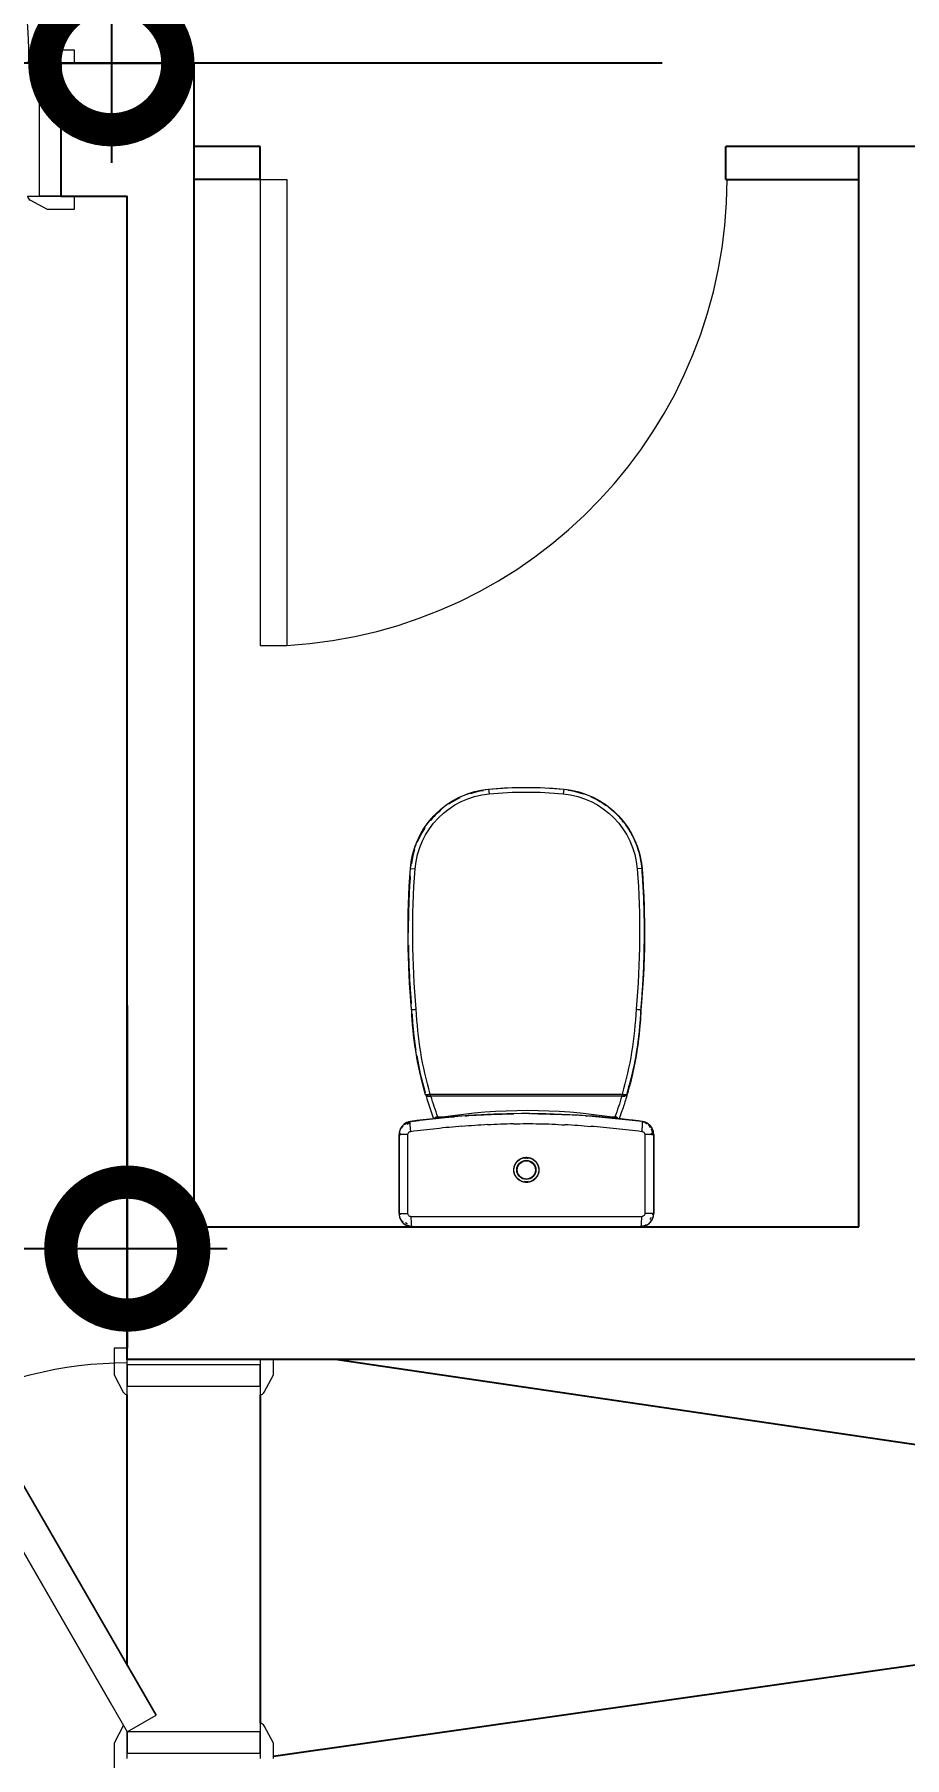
# Model space of a CAD drawing. Header units: metres. Extents: x 15.7 to 112.1, y 4.7 to 71.5.
# Drawn here: x 65.254 to 66.562, y 33.099 to 35.691 of the extents above; entities that cross this region are included whole.
import ezdxf

# ---------------------------------------------------------------- set-up
doc = ezdxf.new("R2010")
doc.units = ezdxf.units.M
doc.layers.get('0').update_dxf_attribs({"color": 3})
doc.layers.add('00', color=252, linetype='Continuous')
for name, color, linetype, lineweight in [('A-DIM', 7, 'Continuous', 5), ('A-DOOR', 5, 'Continuous', 5), ('G-IMPT', 1, 'Continuous', 5)]:
    doc.layers.add(name, color=color, linetype=linetype, lineweight=lineweight)
doc.styles.add('Calibri', font='calibri.ttf', dxfattribs={"height": 0.212639})
doc.dimstyles.new('ECG_Dimn-Detl-100', dxfattribs={"dimscale": 0.3048, "dimtxt": 0.25, "dimasz": 1.312336, "dimexe": 0.492126, "dimexo": 0.0625, "dimgap": 0, "dimtad": 1, "dimdec": 0, "dimlfac": 1000, "dimzin": 0, "dimdsep": 46, "dimtxsty": 'Calibri', "dimblk1": 'DOTSMALL', "dimblk2": 'DOTSMALL', "dimsah": 1, "dimcen": 0.09, "dimdle": 0.492126, "dimazin": 0, "dimtfac": 1, "dimtdec": 4, "dimtix": 1, "dimtmove": 0, "dimatfit": 3, "dimfxl": 0.492126, "dimfxlon": 1, "dimtvp": 1, "dimtolj": 1, "dimtzin": 0, "dimarcsym": 2})

# ---------------------------------------------------------------- blocks, each defined once
blk = doc.blocks.new('ECG_Door_Single Leave-Cabient - 600x2100 _GCR_  mm-3097162-GROUND FLOOR PLAN')
at = {"layer": 'A-DOOR'}
for p, q in [((0.225, 0.38), (-0.26, 0.1)), ((-0.22, 0.1231), (0.225, 0.38)), ((0.25, 0.3367), (0.225, 0.38)), ((0.225, 0.38), (0.25, 0.3367)), ((-0.235, 0.0567), (0.25, 0.3367)), ((0.25, 0.3367), (-0.235, 0.0567)), ((-0.277, 0.12), (-0.317, 0.12)), ((-0.317, 0.12), (-0.317, 0.1)), ((-0.251, 0.106), (-0.277, 0.12)), ((0.277, 0.12), (0.251, 0.106)), ((0.317, 0.12), (0.277, 0.12)), ((0.317, 0.1), (0.317, 0.12)), ((-0.855, 0.0567), (-0.88, 0.1)), ((-0.3, 0.1), (-0.26, 0.1)), ((-0.26, 0.1), (-0.292, 0.1)), ((-0.292, 0.1), (-0.292, -0.1)), ((-0.26, 0.1), (-0.235, 0.0567)), ((-0.26, -0.1), (-0.26, 0.1)), ((0.247, 0.1), (0.3, 0.1)), ((0.26, 0.1), (0.26, -0.1)), ((0.292, 0.1), (0.26, 0.1)), ((0.292, -0.1), (0.292, 0.1)), ((-0.247, -0.1), (-0.3, -0.1)), ((-0.292, -0.1), (-0.26, -0.1)), ((0.3, -0.1), (0.247, -0.1)), ((0.26, -0.1), (0.292, -0.1)), ((-0.3, -0.12), (-0.277, -0.12)), ((-0.277, -0.12), (-0.251, -0.106)), ((0.251, -0.106), (0.277, -0.12)), ((0.277, -0.12), (0.3, -0.12))]:
    blk.add_line(p, q, dxfattribs=at)
for centre, radius, start, end in [((-0.3, 0.1), 0.595, 360, 28.0737), ((0.255, 0.099), 0.00806, 119.7449, 172.875), ((-0.255, -0.099), 0.00806, 299.7449, 352.875), ((0.255, -0.099), 0.00806, 187.125, 240.2551)]:
    blk.add_arc(centre, radius, start, end, dxfattribs=at)
blk = doc.blocks.new('ECG_ Door-Single Leaf-Gnrc - 1000x2200 mm-2105028-GROUND FLOOR PLAN')
at = {"layer": 'A-DOOR'}
for p, q in [((-0.52, 0.12), (-0.48, 0.12)), ((-0.52, 0.1), (-0.52, 0.12)), ((-0.48, 0.12), (-0.454, 0.106)), ((0.454, 0.106), (0.48, 0.12)), ((0.48, 0.12), (0.52, 0.12)), ((0.52, 0.12), (0.52, 0.1)), ((-0.45, 0.1), (-0.5, 0.1)), ((-0.5, 0.1), (-0.468, 0.1)), ((-0.468, 0.1), (-0.468, -0.1)), ((0.5, 0.1), (0.45, 0.1)), ((0.468, 0.1), (0.5, 0.1)), ((0.468, -0.1), (0.468, 0.1)), ((-0.52, -0.12), (-0.52, -0.1)), ((-0.5, -0.1), (-0.45, -0.1)), ((-0.468, -0.1), (-0.5, -0.1)), ((0.408, -0.1), (0.448, -0.1)), ((0.408, -1), (0.408, -0.1)), ((0.408, -0.1), (0.408, -1)), ((0.448, -0.1), (0.408, -0.1)), ((0.448, -0.1), (0.448, -1)), ((0.448, -1), (0.448, -0.1)), ((0.45, -0.1), (0.5, -0.1)), ((0.5, -0.1), (0.468, -0.1)), ((0.52, -0.1), (0.52, -0.12)), ((-0.48, -0.12), (-0.52, -0.12)), ((-0.454, -0.106), (-0.48, -0.12)), ((0.48, -0.12), (0.454, -0.106)), ((0.52, -0.12), (0.48, -0.12)), ((0.448, -1), (0.408, -1)), ((0.408, -1), (0.448, -1))]:
    blk.add_line(p, q, dxfattribs=at)
for centre, radius, start, end in [((-0.458, 0.099), 0.00806, 7.125, 60.2551), ((0.458, 0.099), 0.00806, 119.7449, 172.875), ((-0.458, -0.099), 0.00806, 299.7449, 352.875), ((0.448, -0.1), 0.9, 180, 270), ((0.458, -0.099), 0.00806, 187.125, 240.2551)]:
    blk.add_arc(centre, radius, start, end, dxfattribs=at)
blk = doc.blocks.new('Single-Flush-Partition - 700 _ 2200-2763525-GROUND FLOOR PLAN')
at = {"layer": 'A-DOOR'}
for p, q in [((0.31, 0.025), (0.31, 0.7256)), ((0.35, 0.7256), (0.31, 0.7256)), ((0.35, 0.025), (0.35, 0.7256)), ((0.35, 0.025), (0.31, 0.025))]:
    blk.add_line(p, q, dxfattribs=at)
blk.add_arc((0.35, 0.025), 0.7017, 93.2679, 180, dxfattribs=at)
blk = doc.blocks.new('ECG_Commercial_Toilet_Maid_driver-P Trap_01 - 211109_092700_dwg_dwg_211109-V30-GROUND FLOOR PLAN')
at = {"layer": 'G-IMPT'}
for p, q in [((-0.4183, 0.1761), (-0.44, 0.1748)), ((-0.3575, 0.1776), (-0.3669, 0.1775)), ((-0.3006, 0.1763), (-0.3323, 0.1771)), ((-0.0804, 0.1337), (-0.0784, 0.133)), ((-0.0786, 0.1331), (-0.0803, 0.1331)), ((-0.0853, -0.0043), (-0.0853, -0.0059)), ((-0.0784, -0.133), (-0.0804, -0.1337)), ((-0.0786, -0.1331), (-0.0803, -0.1331)), ((-0.4226, -0.1759), (-0.3977, -0.1769)), ((-0.3514, -0.1776), (-0.3203, -0.177)), ((-0.2674, -0.1743), (-0.2411, -0.1722))]:
    blk.add_line(p, q, dxfattribs=at)
at = {"layer": 'G-IMPT', "flags": 128}
for points in [[(-0.4998, 0.1614), (-0.5044, 0.159), (-0.5089, 0.1565), (-0.5134, 0.1538), (-0.5154, 0.1524)], [(-0.2349, 0.1719), (-0.2217, 0.171), (-0.2025, 0.1692), (-0.1833, 0.1666), (-0.1816, 0.1664)], [(-0.1723, 0.1649), (-0.1642, 0.1634), (-0.1453, 0.1595), (-0.1265, 0.1549), (-0.1172, 0.1524)], [(-0.5263, 0.1443), (-0.5299, 0.1412), (-0.5337, 0.1376), (-0.5374, 0.1339), (-0.5409, 0.1301)], [(-0.1138, 0.1514), (-0.1078, 0.1497), (-0.0894, 0.1437), (-0.0776, 0.1396)], [(-0.0803, 0.1331), (-0.0803, 0.1297), (-0.0803, 0.1263)], [(-0.5719, -0.0627), (-0.5713, -0.0668), (-0.5703, -0.0719), (-0.5691, -0.077), (-0.5676, -0.082), (-0.5664, -0.0859)], [(-0.5622, -0.0966), (-0.5601, -0.1013), (-0.5577, -0.1059), (-0.5551, -0.1105), (-0.5524, -0.1149), (-0.5495, -0.1192), (-0.5493, -0.1195)], [(-0.0803, -0.1294), (-0.0803, -0.1312), (-0.0803, -0.1331)]]:
    blk.add_lwpolyline(points, dxfattribs=at)
at = {"layer": 'G-IMPT'}
for centre, radius, start, end in [((-0.263, -0.3639), 0.5295, 69.8168, 73.379), ((0.7318, -0.0015), 0.8221, 171.054, 188.946), ((-0.263, 0.3639), 0.5295, 286.6212, 290.1832)]:
    blk.add_arc(centre, radius, start, end, dxfattribs=at)
for points, knots in [([(-0.5134, 0.1537), (-0.5124, 0.1544), (-0.5064, 0.1581), (-0.5, 0.1613), (-0.4946, 0.1637)], [-0.3528816, -0.3528816, -0.3528816, -0.3528816, -0.3333333, -0.2354946, -0.2354946, -0.2354946, -0.2354946]), ([(-0.4808, 0.1688), (-0.4783, 0.1695), (-0.4718, 0.1713), (-0.4653, 0.1723), (-0.4613, 0.1728)], [-0.1550415, -0.1550415, -0.1550415, -0.1550415, -0.1111111, -0.0452824, -0.0452824, -0.0452824, -0.0452824]), ([(-0.4418, 0.1747), (-0.4378, 0.175), (-0.4259, 0.1758), (-0.406, 0.1767), (-0.3825, 0.1774), (-0.3662, 0.1776), (-0.3578, 0.1776), (-0.3572, 0.1776)], [-0.9464093, -0.9464093, -0.9464093, -0.9464093, -0.8888889, -0.7777778, -0.6666667, -0.5555556, -0.5477804, -0.5477804, -0.5477804, -0.5477804]), ([(-0.3385, 0.1774), (-0.3374, 0.1774), (-0.3285, 0.1773), (-0.3117, 0.1768), (-0.2881, 0.1757), (-0.2676, 0.1744), (-0.2551, 0.1734), (-0.2503, 0.173)], [-0.4598098, -0.4598098, -0.4598098, -0.4598098, -0.4444444, -0.3333333, -0.2222222, -0.1111111, -0.0437293, -0.0437293, -0.0437293, -0.0437293]), ([(-0.0798, 0.1365), (-0.0801, 0.1362), (-0.0804, 0.1356), (-0.0806, 0.1347), (-0.0805, 0.1341), (-0.0805, 0.1339)], [0.75, 0.75, 0.75, 0.75, 0.875, 0.9375, 1, 1, 1, 1]), ([(-0.078, 0.1376), (-0.0782, 0.1375), (-0.0789, 0.1373), (-0.0795, 0.1369), (-0.0798, 0.1365)], [0.5644299, 0.5644299, 0.5644299, 0.5644299, 0.625, 0.75, 0.75, 0.75, 0.75]), ([(-0.5575, 0.1063), (-0.5562, 0.1087), (-0.5543, 0.1119), (-0.5523, 0.1151), (-0.5517, 0.1159)], [-0.71214902, -0.71214902, -0.71214902, -0.71214902, -0.66666667, -0.65063088, -0.65063088, -0.65063088, -0.65063088]), ([(-0.5706, 0.0702), (-0.5702, 0.0723), (-0.5694, 0.0757), (-0.5685, 0.0791), (-0.5681, 0.0804)], [-0.92350914, -0.92350914, -0.92350914, -0.92350914, -0.88888889, -0.86576975, -0.86576975, -0.86576975, -0.86576975]), ([(-0.5676, -0.0821), (-0.5682, -0.0802), (-0.5696, -0.0755), (-0.5704, -0.0706), (-0.5709, -0.0677)], [-0.14372398, -0.14372398, -0.14372398, -0.14372398, -0.11111111, -0.06227402, -0.06227402, -0.06227402, -0.06227402]), ([(-0.5493, -0.1195), (-0.5507, -0.1175), (-0.5556, -0.1102), (-0.5596, -0.1023), (-0.5623, -0.0964)], [-0.373281, -0.373281, -0.373281, -0.373281, -0.3333333, -0.227652, -0.227652, -0.227652, -0.227652]), ([(-0.524, -0.1461), (-0.525, -0.1454), (-0.5312, -0.1403), (-0.5379, -0.1337), (-0.5432, -0.1274), (-0.5441, -0.1263)], [-0.5754732, -0.5754732, -0.5754732, -0.5754732, -0.5555556, -0.4444444, -0.4201761, -0.4201761, -0.4201761, -0.4201761]), ([(-0.4902, -0.1655), (-0.4909, -0.1652), (-0.4979, -0.1625), (-0.5072, -0.1578), (-0.5152, -0.1526), (-0.5175, -0.151)], [-0.7902983, -0.7902983, -0.7902983, -0.7902983, -0.7777778, -0.6666667, -0.6200914, -0.6200914, -0.6200914, -0.6200914]), ([(-0.2411, -0.1722), (-0.2346, -0.1719), (-0.2217, -0.1711), (-0.2025, -0.1693), (-0.1833, -0.1668), (-0.1642, -0.1635), (-0.1452, -0.1596), (-0.1264, -0.155), (-0.1078, -0.1498), (-0.0916, -0.1446), (-0.0816, -0.141), (-0.0776, -0.1396)], [0, 0, 0, 0, 0.1111111, 0.2222222, 0.3333333, 0.4444444, 0.5555556, 0.6666667, 0.7777778, 0.8888889, 0.9605895, 0.9605895, 0.9605895, 0.9605895]), ([(-0.0805, -0.1339), (-0.0805, -0.1341), (-0.0806, -0.1347), (-0.0804, -0.1356), (-0.0801, -0.1362), (-0.0798, -0.1365)], [0, 0, 0, 0, 0.0625, 0.125, 0.25, 0.25, 0.25, 0.25]), ([(-0.0798, -0.1365), (-0.0794, -0.1369), (-0.0789, -0.1373), (-0.0782, -0.1375), (-0.078, -0.1376)], [0.25, 0.25, 0.25, 0.25, 0.375, 0.4356025, 0.4356025, 0.4356025, 0.4356025])]:
    blk.add_open_spline(points, degree=3, knots=knots, dxfattribs=at)
for points in [[(-0.5413, 0.1297), (-0.5368, 0.1348), (-0.532, 0.1395), (-0.5269, 0.1438)], [(-0.0787, 0.1339), (-0.079, 0.1339), (-0.0796, 0.1339), (-0.0802, 0.1339), (-0.0805, 0.1339)], [(-0.0805, 0.1339), (-0.0804, 0.1338), (-0.0804, 0.1335), (-0.0803, 0.1332), (-0.0803, 0.1331)], [(-0.0789, 0.128), (-0.0794, 0.1282), (-0.0798, 0.1284), (-0.0803, 0.1286)], [(-0.0803, 0.1263), (-0.0799, 0.1263), (-0.0795, 0.1263), (-0.0792, 0.1262)], [(-0.0803, -0.1294), (-0.08, -0.1294), (-0.0793, -0.1293), (-0.0787, -0.1293), (-0.0784, -0.1292)], [(-0.0803, -0.1331), (-0.0803, -0.1332), (-0.0804, -0.1335), (-0.0804, -0.1338), (-0.0805, -0.1339)], [(-0.0805, -0.1339), (-0.0802, -0.1339), (-0.0796, -0.1339), (-0.079, -0.1339), (-0.0787, -0.1339)], [(-0.4531, -0.1739), (-0.4643, -0.1731), (-0.4754, -0.1707), (-0.4861, -0.167)], [(-0.2411, -0.1722), (-0.2489, -0.1729), (-0.2646, -0.1742), (-0.2881, -0.1757), (-0.3117, -0.1768), (-0.3353, -0.1775), (-0.3589, -0.1777), (-0.3825, -0.1774), (-0.406, -0.1767), (-0.4297, -0.1756), (-0.4453, -0.1745), (-0.4531, -0.1739)]]:
    blk.add_open_spline(points, degree=3, dxfattribs=at)
blk = doc.blocks.new('ECG_Commercial_Toilet_Maid_driver-P Trap_01 - 211109_092700_dwg_dwg_Deckel_unten_211101-2077760-GROUND FLOOR PLAN')
at = {"layer": 'G-IMPT'}
for p, q in [((-0.127, 0.1545), (-0.1269, 0.155)), ((-0.1249, 0.1542), (-0.1269, 0.155)), ((-0.1269, -0.155), (-0.127, -0.1545)), ((-0.1269, -0.155), (-0.125, -0.1533))]:
    blk.add_line(p, q, dxfattribs=at)
at = {"layer": 'G-IMPT', "flags": 128}
for points in [[(-0.4942, 0.1639), (-0.4982, 0.1621), (-0.5028, 0.1598), (-0.5074, 0.1574), (-0.5119, 0.1547), (-0.5156, 0.1523)], [(-0.4583, 0.1734), (-0.4635, 0.1727), (-0.4686, 0.1718), (-0.4737, 0.1707), (-0.4787, 0.1694), (-0.4837, 0.1679)], [(-0.3647, 0.1773), (-0.3912, 0.1771), (-0.4413, 0.1748), (-0.4432, 0.1746)], [(-0.2547, 0.1731), (-0.291, 0.1758), (-0.3373, 0.1773)], [(-0.1829, 0.1665), (-0.19, 0.1676), (-0.2113, 0.1701), (-0.2327, 0.1717), (-0.2361, 0.1719)], [(-0.1269, 0.155), (-0.1477, 0.1601), (-0.1688, 0.1643), (-0.1727, 0.1649)], [(-0.5264, 0.1441), (-0.5286, 0.1424), (-0.5324, 0.1389), (-0.5361, 0.1352), (-0.5397, 0.1314), (-0.5416, 0.1293)], [(-0.5512, 0.1166), (-0.5523, 0.1149), (-0.5551, 0.1105), (-0.5576, 0.106), (-0.56, 0.1014), (-0.5609, 0.0994)], [(-0.567, 0.084), (-0.5676, 0.082), (-0.569, 0.077), (-0.5702, 0.072), (-0.5712, 0.0669), (-0.5716, 0.0647)], [(-0.5719, -0.0627), (-0.5713, -0.0668), (-0.5703, -0.0719), (-0.5691, -0.077), (-0.5676, -0.082), (-0.5664, -0.0859)], [(-0.5622, -0.0966), (-0.5601, -0.1013), (-0.5577, -0.1059), (-0.5551, -0.1105), (-0.5524, -0.1149), (-0.5495, -0.1192)], [(-0.5447, -0.1255), (-0.5432, -0.1274), (-0.5398, -0.1314), (-0.5362, -0.1352), (-0.5325, -0.1388), (-0.5286, -0.1423), (-0.5247, -0.1456), (-0.5226, -0.1472)], [(-0.52, -0.1492), (-0.5163, -0.1518), (-0.5119, -0.1547), (-0.5075, -0.1573), (-0.5029, -0.1598), (-0.4982, -0.1621), (-0.4935, -0.1642), (-0.4886, -0.1661), (-0.4837, -0.1678), (-0.4788, -0.1694), (-0.4737, -0.1707), (-0.4687, -0.1718), (-0.4635, -0.1727), (-0.4584, -0.1734), (-0.4532, -0.1739), (-0.4531, -0.1739)], [(-0.2411, -0.1722), (-0.2196, -0.1708), (-0.1983, -0.1687), (-0.177, -0.1657), (-0.1559, -0.1618), (-0.135, -0.1571), (-0.1269, -0.155)], [(-0.4531, -0.1739), (-0.4031, -0.1768), (-0.353, -0.1776), (-0.3029, -0.1764), (-0.2529, -0.1732), (-0.2411, -0.1722)]]:
    blk.add_lwpolyline(points, dxfattribs=at)
at = {"layer": 'G-IMPT'}
for centre, radius, start, end in [((-0.263, -0.3639), 0.5365, 81.3483, 83.4677), ((-0.263, -0.3639), 0.5365, 75.3041, 78.0597), ((-0.1287, 0.1483), 0.007, 60.9879, 75.3041), ((-0.1287, 0.1483), 0.007, 60.9879, 75.3041), ((-0.263, 0.3639), 0.5365, 272.3428, 284.6959), ((-0.1287, -0.1483), 0.007, 284.6959, 315.0019), ((-0.1287, -0.1483), 0.007, 284.6959, 315.0019), ((-0.4432, -0.0443), 0.13, 249.5754, 265.6258), ((-0.3576, 1.0752), 1.2528, 265.6258, 275.3365)]:
    blk.add_arc(centre, radius, start, end, dxfattribs=at)
blk = doc.blocks.new('ECG_Commercial_Toilet_Maid_driver-P Trap_01 - 211109_092700_dwg_dwg_Deckel_oben_211101-2077761-GROUND FLOOR PLAN')
at = {"layer": 'G-IMPT'}
for p, q in [((-0.4531, 0.1739), (-0.4526, 0.167)), ((-0.1262, 0.1549), (-0.1264, 0.1542)), ((-0.1163, 0.1519), (-0.1162, 0.1521)), ((-0.1138, 0.1442), (-0.1108, 0.1442)), ((-0.1138, 0.1442), (-0.1138, -0.1442)), ((-0.1108, 0.1483), (-0.1127, 0.1483)), ((-0.1108, 0.1483), (-0.1108, 0.1442)), ((-0.1108, -0.1442), (-0.1108, 0.1442)), ((-0.1108, -0.1442), (-0.1108, 0.1442)), ((-0.5726, 0.0565), (-0.5657, 0.0558)), ((-0.5726, -0.0565), (-0.5657, -0.0558)), ((-0.1264, -0.1542), (-0.1262, -0.1549)), ((-0.1162, -0.1521), (-0.1163, -0.1519)), ((-0.1138, -0.1442), (-0.1108, -0.1442)), ((-0.1127, -0.1483), (-0.1108, -0.1483)), ((-0.1108, -0.1442), (-0.1108, -0.1483)), ((-0.4531, -0.1739), (-0.4526, -0.167))]:
    blk.add_line(p, q, dxfattribs=at)
at = {"layer": 'G-IMPT', "flags": 128}
for points in [[(-0.4531, 0.1739), (-0.4583, 0.1734), (-0.4635, 0.1727), (-0.4686, 0.1718), (-0.4737, 0.1707), (-0.4787, 0.1694), (-0.4837, 0.1679), (-0.4886, 0.1661), (-0.4934, 0.1642), (-0.4982, 0.1621), (-0.5028, 0.1598), (-0.5074, 0.1574), (-0.5119, 0.1547), (-0.5162, 0.1519), (-0.5205, 0.1489), (-0.5246, 0.1457), (-0.5286, 0.1424), (-0.5324, 0.1389), (-0.5361, 0.1352), (-0.5397, 0.1314), (-0.5431, 0.1275), (-0.5464, 0.1234), (-0.5494, 0.1193), (-0.5523, 0.1149), (-0.5551, 0.1105), (-0.5576, 0.106), (-0.56, 0.1014), (-0.5622, 0.0967), (-0.5642, 0.0919), (-0.566, 0.087), (-0.5676, 0.082), (-0.569, 0.077), (-0.5702, 0.072), (-0.5712, 0.0669), (-0.572, 0.0617), (-0.5726, 0.0566), (-0.5726, 0.0565)], [(-0.2411, 0.1722), (-0.291, 0.1758), (-0.3411, 0.1775), (-0.3912, 0.1771), (-0.4413, 0.1748), (-0.4531, 0.1739)], [(-0.113, 0.1512), (-0.1337, 0.1568), (-0.1546, 0.1615), (-0.1757, 0.1655), (-0.197, 0.1685), (-0.2183, 0.1707), (-0.2397, 0.1721), (-0.2411, 0.1722)], [(-0.5726, 0.0565), (-0.5744, 0.0324), (-0.5752, 0.0083), (-0.5751, -0.0158), (-0.574, -0.0399), (-0.5726, -0.0565)], [(-0.5726, -0.0565), (-0.5721, -0.0617), (-0.5713, -0.0668), (-0.5703, -0.0719), (-0.5691, -0.077), (-0.5676, -0.082), (-0.566, -0.0869), (-0.5642, -0.0918), (-0.5622, -0.0966), (-0.5601, -0.1013), (-0.5577, -0.1059), (-0.5551, -0.1105), (-0.5524, -0.1149), (-0.5495, -0.1192), (-0.5464, -0.1234), (-0.5432, -0.1274), (-0.5398, -0.1314), (-0.5362, -0.1352), (-0.5325, -0.1388), (-0.5286, -0.1423), (-0.5247, -0.1456), (-0.5205, -0.1488), (-0.5163, -0.1518), (-0.5119, -0.1547), (-0.5075, -0.1573), (-0.5029, -0.1598), (-0.4982, -0.1621), (-0.4935, -0.1642), (-0.4886, -0.1661), (-0.4837, -0.1678), (-0.4788, -0.1694), (-0.4737, -0.1707), (-0.4687, -0.1718), (-0.4635, -0.1727), (-0.4584, -0.1734), (-0.4532, -0.1739), (-0.4531, -0.1739)], [(-0.2411, -0.1722), (-0.2196, -0.1708), (-0.1983, -0.1687), (-0.177, -0.1657), (-0.1559, -0.1618), (-0.135, -0.1571), (-0.1143, -0.1516), (-0.113, -0.1512)], [(-0.4531, -0.1739), (-0.4031, -0.1768), (-0.353, -0.1776), (-0.3029, -0.1764), (-0.2529, -0.1732), (-0.2411, -0.1722)]]:
    blk.add_lwpolyline(points, dxfattribs=at)
at = {"layer": 'G-IMPT'}
for centre, radius, start, end in [((-0.4432, 0.0443), 0.13, 94.3742, 174.6261), ((-0.4432, 0.0443), 0.123, 94.3742, 174.6261), ((-0.3576, -1.0752), 1.2528, 84.6635, 94.3742), ((-0.3576, -1.0752), 1.2458, 84.6551, 94.3742), ((-0.263, -0.3639), 0.5295, 73.6374, 87.677), ((-0.263, -0.3639), 0.5365, 73.7635, 87.6572), ((-0.263, -0.3639), 0.5365, 81.0541, 87.6572), ((-0.263, -0.3639), 0.5365, 75.2338, 78.8854), ((-0.117, 0.1492), 0.003, 74.1204, 97.6492), ((-0.263, -0.3639), 0.5365, 73.7635, 74.1204), ((-0.1138, 0.1483), 0.003, 0, 73.7635), ((-0.1138, 0.1483), 0.003, 0, 73.7635), ((0.0278, 0), 0.6031, 174.6261, 185.3739), ((0.0278, 0), 0.5961, 174.6261, 185.3739), ((-0.4432, -0.0443), 0.13, 185.3739, 265.6258), ((-0.4432, -0.0443), 0.123, 185.3739, 265.6258), ((-0.263, 0.3639), 0.5295, 272.323, 286.3626), ((-0.263, 0.3639), 0.5365, 272.3428, 286.2365), ((-0.263, 0.3639), 0.5365, 281.1146, 284.7662), ((-0.117, -0.1492), 0.003, 262.3508, 285.8796), ((-0.263, 0.3639), 0.5365, 285.8796, 286.2365), ((-0.1138, -0.1483), 0.003, 286.2365, 0), ((-0.1138, -0.1483), 0.003, 286.2365, 0), ((-0.3576, 1.0752), 1.2528, 265.6258, 275.3365), ((-0.3576, 1.0752), 1.2458, 265.6258, 275.3449), ((-0.263, 0.3639), 0.5365, 272.3428, 278.9459)]:
    blk.add_arc(centre, radius, start, end, dxfattribs=at)
for points in [[(-0.2411, 0.1722), (-0.2411, 0.1721), (-0.2411, 0.1718), (-0.2412, 0.1702), (-0.2413, 0.1679), (-0.2415, 0.1661), (-0.2415, 0.1652)], [(-0.1137, 0.1454), (-0.1137, 0.145), (-0.1138, 0.1446), (-0.1138, 0.1442)], [(-0.1138, -0.1442), (-0.1138, -0.1446), (-0.1137, -0.145), (-0.1137, -0.1454)], [(-0.1137, -0.1454), (-0.1136, -0.1458), (-0.1136, -0.1462), (-0.1135, -0.1465)], [(-0.2415, -0.1652), (-0.2415, -0.1661), (-0.2413, -0.1679), (-0.2412, -0.1702), (-0.2411, -0.1718), (-0.2411, -0.1721), (-0.2411, -0.1722)]]:
    blk.add_open_spline(points, degree=3, dxfattribs=at)
for points, knots in [([(-0.1162, 0.1521), (-0.1162, 0.1521), (-0.1169, 0.1523), (-0.1202, 0.1533), (-0.1239, 0.1543), (-0.1262, 0.1549)], [-1, -1, -1, -1, -0.722222, -0.444444, 0, 0, 0, 0]), ([(-0.113, 0.1512), (-0.113, 0.1512), (-0.113, 0.1509), (-0.1132, 0.1495), (-0.1134, 0.1475), (-0.1136, 0.146), (-0.1137, 0.1454)], [0, 0, 0, 0, 0.2222222, 0.4444444, 0.7222222, 0.8888885, 0.8888885, 0.8888885, 0.8888885]), ([(-0.1108, 0.1442), (-0.1108, 0.1446), (-0.1108, 0.1456), (-0.1108, 0.147), (-0.1108, 0.148), (-0.1108, 0.1483), (-0.1108, 0.1483)], [0, 0, 0, 0, 0.222222, 0.444444, 0.722222, 1, 1, 1, 1]), ([(-0.1162, -0.1521), (-0.1162, -0.1521), (-0.1166, -0.1522), (-0.1186, -0.1528), (-0.1219, -0.1537), (-0.1248, -0.1545), (-0.1262, -0.1549)], [0, 0, 0, 0, 0.222222, 0.444444, 0.722222, 1, 1, 1, 1]), ([(-0.1135, -0.1465), (-0.1134, -0.1473), (-0.1133, -0.1488), (-0.1131, -0.1502), (-0.113, -0.151), (-0.113, -0.1512), (-0.113, -0.1512)], [0.2222222, 0.2222222, 0.2222222, 0.2222222, 0.4444444, 0.6666667, 0.8333333, 1, 1, 1, 1]), ([(-0.1108, -0.1483), (-0.1108, -0.1483), (-0.1108, -0.1481), (-0.1108, -0.1473), (-0.1108, -0.1459), (-0.1108, -0.1447), (-0.1108, -0.1442)], [0, 0, 0, 0, 0.222222, 0.444444, 0.722222, 1, 1, 1, 1])]:
    blk.add_open_spline(points, degree=3, knots=knots, dxfattribs=at)
blk = doc.blocks.new('ECG_Commercial_Toilet_Maid_driver-P Trap_01 - 211109_092700_dwg_dwg_Spühlkasten_211101-V31-GROUND FLOOR PLAN')
at = {"layer": 'G-IMPT'}
for p, q in [((-0.0606, 0.1853), (-0.059, 0.1866)), ((-0.0479, 0.1896), (-0.0479, 0.1886)), ((-0.0478, 0.1894), (-0.0478, 0.1888)), ((0.0707, 0.1915), (-0.0477, 0.1915)), ((-0.0477, 0.1915), (0.0707, 0.1915)), ((-0.0477, 0.187), (-0.0477, 0.1915)), ((-0.0477, 0.1915), (-0.0477, 0.1915)), ((-0.0477, 0.1851), (-0.0477, 0.187)), ((-0.0477, 0.1829), (-0.0477, 0.1851)), ((-0.0477, 0.1806), (-0.0477, 0.1829)), ((0.0707, 0.1915), (0.0707, 0.1915)), ((0.0707, 0.1915), (0.0707, 0.187)), ((0.0707, 0.187), (0.0707, 0.1851)), ((0.0707, 0.1851), (0.0707, 0.1829)), ((0.0707, 0.1829), (0.0707, 0.1806)), ((0.0824, 0.1862), (0.0836, 0.1852)), ((-0.0693, 0.1602), (-0.071, 0.1463)), ((-0.0701, 0.1525), (-0.0693, 0.1602)), ((-0.0693, 0.1603), (-0.0684, 0.1673)), ((-0.0477, 0.1781), (-0.0477, 0.1806)), ((0.0707, 0.1781), (-0.0477, 0.1781)), ((0.0707, 0.1806), (0.0707, 0.1781)), ((0.0757, -0.1731), (0.0757, 0.1731)), ((0.0888, 0.1785), (0.0898, 0.1755)), ((0.0902, 0.1742), (0.0905, 0.1718)), ((-0.076, 0.0922), (-0.0762, 0.0891)), ((-0.0755, 0.0994), (-0.0753, 0.1013)), ((-0.0782, 0.0535), (-0.0792, 0.0188)), ((-0.0791, 0.0212), (-0.0791, 0.0224)), ((-0.0792, -0.0178), (-0.0782, -0.0535)), ((-0.0762, -0.0891), (-0.076, -0.0923)), ((-0.071, -0.1463), (-0.0693, -0.1602)), ((-0.0693, -0.1602), (-0.0695, -0.158)), ((-0.0684, -0.1671), (-0.0686, -0.1657)), ((-0.0684, -0.1673), (-0.0684, -0.1671)), ((-0.0666, -0.1769), (-0.0673, -0.1744)), ((-0.0646, -0.1809), (-0.066, -0.1781)), ((-0.0477, -0.1781), (0.0707, -0.1781)), ((-0.0477, -0.1805), (-0.0477, -0.1781)), ((-0.0477, -0.1829), (-0.0477, -0.1805)), ((0.0707, -0.1886), (0.0707, -0.1781)), ((-0.0479, -0.19), (-0.0479, -0.188)), ((-0.0478, -0.1882), (-0.0478, -0.1902)), ((-0.0477, -0.1851), (-0.0477, -0.1829)), ((-0.0477, -0.187), (-0.0477, -0.1851)), ((-0.0477, -0.1915), (-0.0477, -0.187)), ((-0.0477, -0.1915), (0.0707, -0.1915)), ((0.0707, -0.1915), (-0.0477, -0.1915)), ((-0.0477, -0.1915), (-0.0477, -0.1915)), ((0.0707, -0.1915), (0.0707, -0.1886)), ((0.0707, -0.1915), (0.0707, -0.1915))]:
    blk.add_line(p, q, dxfattribs=at)
at = {"layer": 'G-IMPT', "flags": 128}
for points in [[(-0.0675, 0.1742), (-0.0669, 0.177), (-0.066, 0.1796), (-0.0646, 0.1821), (-0.063, 0.1844), (-0.061, 0.1864), (-0.0587, 0.1882), (-0.0563, 0.1896), (-0.0519, 0.191), (-0.0477, 0.1915)], [(-0.0671, 0.1754), (-0.0662, 0.1781), (-0.0648, 0.1806), (-0.0632, 0.1829)], [(-0.0478, 0.1902), (-0.0478, 0.1904), (-0.0478, 0.1906), (-0.0478, 0.1909), (-0.0477, 0.1911)], [(0.0707, 0.1915), (0.0735, 0.1913), (0.0763, 0.1907), (0.0789, 0.1897), (0.0814, 0.1884), (0.0837, 0.1867), (0.0857, 0.1847), (0.0874, 0.1824), (0.0888, 0.18), (0.0903, 0.1757), (0.0907, 0.1715)], [(-0.0675, -0.1742), (-0.0766, -0.0837), (-0.0793, 0.0071), (-0.0756, 0.0979), (-0.0675, 0.1742)], [(-0.0684, 0.1673), (-0.0684, 0.1671), (-0.0686, 0.1657), (-0.0688, 0.1643), (-0.069, 0.1629), (-0.0692, 0.1616), (-0.0693, 0.1602)], [(-0.0677, 0.1726), (-0.0679, 0.1713), (-0.0681, 0.1699), (-0.0683, 0.1685), (-0.0684, 0.1673)], [(-0.0727, 0.1302), (-0.0733, 0.1247), (-0.0747, 0.1086)], [(-0.0746, 0.1084), (-0.0744, 0.112), (-0.0735, 0.1209)], [(-0.0765, -0.0844), (-0.0767, -0.0822), (-0.0767, -0.08)], [(-0.0748, -0.1076), (-0.0733, -0.1247), (-0.0727, -0.1302)], [(-0.0686, -0.1657), (-0.0688, -0.1643), (-0.069, -0.1629), (-0.0692, -0.1616), (-0.0693, -0.1602)], [(-0.0677, -0.1726), (-0.0679, -0.1713), (-0.0681, -0.1699), (-0.0683, -0.1685), (-0.0684, -0.1673)], [(-0.0477, -0.1915), (-0.0505, -0.1913), (-0.0533, -0.1907), (-0.0559, -0.1897), (-0.0584, -0.1884), (-0.0607, -0.1867), (-0.0627, -0.1847), (-0.0644, -0.1824), (-0.0665, -0.1784), (-0.0675, -0.1742)], [(0.0907, -0.1715), (0.0905, -0.1743), (0.0899, -0.1771), (0.0889, -0.1798), (0.0876, -0.1822), (0.0859, -0.1845), (0.0839, -0.1865), (0.0817, -0.1882), (0.0792, -0.1896), (0.0749, -0.1911), (0.0707, -0.1915)], [(0.0905, -0.1728), (0.0899, -0.1756), (0.0889, -0.1782)], [(-0.0587, -0.1868), (-0.0609, -0.1852), (-0.0623, -0.1838)], [(-0.0479, -0.19), (-0.0507, -0.1898), (-0.0535, -0.1892), (-0.0561, -0.1882)], [(-0.0478, -0.1902), (-0.0478, -0.1904), (-0.0478, -0.1906), (-0.0478, -0.1909), (-0.0477, -0.1911)]]:
    blk.add_lwpolyline(points, dxfattribs=at)
at = {"layer": 'G-IMPT'}
for centre, major_axis, ratio, start_param, end_param in [((0.0757, 0.1715), (0.015, 0), 0.104518, 0.698132, 1.570796), ((0.0757, 0.1715), (-0.015, 0), 0.104518, 3.141593, 3.839719), ((0.0757, -0.1715), (0.015, 0), 0.101852, 4.712389, 4.886922), ((0.0757, -0.1715), (-0.015, 0), 0.101852, 1.745329, 3.141593)]:
    blk.add_ellipse(centre, major_axis=major_axis, ratio=ratio, start_param=start_param, end_param=end_param, dxfattribs=at)
for points, knots in [([(-0.0675, 0.1742), (-0.0671, 0.1768), (-0.0654, 0.1819), (-0.0603, 0.1876), (-0.0541, 0.1908), (-0.0498, 0.1915), (-0.0477, 0.1915)], [-1, -1, -1, -1, -0.722222, -0.444444, -0.222222, 0, 0, 0, 0]), ([(-0.0674, 0.1743), (-0.0673, 0.1749), (-0.0669, 0.1765), (-0.0657, 0.1797), (-0.0641, 0.1819), (-0.0629, 0.1833)], [0.0512305, 0.0512305, 0.0512305, 0.0512305, 0.1111111, 0.2222222, 0.4038066, 0.4038066, 0.4038066, 0.4038066]), ([(-0.0628, 0.1833), (-0.0637, 0.1823), (-0.0657, 0.1796), (-0.0668, 0.1764), (-0.0673, 0.1743)], [0.5863221, 0.5863221, 0.5863221, 0.5863221, 0.7222222, 0.9391237, 0.9391237, 0.9391237, 0.9391237]), ([(0.0707, 0.1915), (0.0742, 0.1915), (0.08, 0.1899), (0.0863, 0.1846), (0.0893, 0.1795), (0.0905, 0.175), (0.0907, 0.1727), (0.0907, 0.1715)], [-1, -1, -1, -1, -0.666667, -0.444444, -0.222222, -0.111111, 0, 0, 0, 0]), ([(-0.0675, -0.1742), (-0.0762, -0.1103), (-0.0833, 0.0066), (-0.0745, 0.1231), (-0.0675, 0.1742)], [-1, -1, -1, -1, -0.444444, 0, 0, 0, 0]), ([(-0.0639, 0.1747), (-0.0645, 0.1747), (-0.0655, 0.1747), (-0.0666, 0.1746), (-0.0673, 0.1744), (-0.0675, 0.1743), (-0.0675, 0.1742)], [0.5555556, 0.5555556, 0.5555556, 0.5555556, 0.6666667, 0.7777778, 0.8888889, 0.9998878, 0.9998878, 0.9998878, 0.9998878]), ([(-0.0651, 0.1752), (-0.0648, 0.1761), (-0.0643, 0.1775), (-0.0636, 0.1787), (-0.0633, 0.1792)], [0.1111111, 0.1111111, 0.1111111, 0.1111111, 0.2222222, 0.2811373, 0.2811373, 0.2811373, 0.2811373]), ([(-0.0477, 0.1781), (-0.0483, 0.1781), (-0.0497, 0.1778), (-0.0513, 0.1767), (-0.0523, 0.1753), (-0.0526, 0.1743), (-0.0526, 0.1738)], [-1, -1, -1, -1, -0.722222, -0.444444, -0.222222, 0, 0, 0, 0]), ([(0.0757, 0.1731), (0.0757, 0.1738), (0.0754, 0.1753), (0.0741, 0.1769), (0.0725, 0.1779), (0.0713, 0.1781), (0.0707, 0.1781)], [-1, -1, -1, -1, -0.722222, -0.444444, -0.222222, 0, 0, 0, 0]), ([(0.088, 0.1802), (0.0883, 0.1797), (0.0897, 0.177), (0.0903, 0.1741), (0.0906, 0.1717)], [0.6666667, 0.6666667, 0.6666667, 0.6666667, 0.7222222, 0.9538225, 0.9538225, 0.9538225, 0.9538225]), ([(0.09, 0.1753), (0.0898, 0.1758), (0.0894, 0.1772), (0.0888, 0.1785), (0.0884, 0.1793)], [0.1726862, 0.1726862, 0.1726862, 0.1726862, 0.2222222, 0.3099855, 0.3099855, 0.3099855, 0.3099855]), ([(0.0906, 0.1717), (0.0906, 0.1723), (0.0904, 0.1733), (0.0902, 0.1744), (0.0901, 0.1748)], [0.0548654, 0.0548654, 0.0548654, 0.0548654, 0.1111111, 0.1553711, 0.1553711, 0.1553711, 0.1553711]), ([(-0.0477, -0.1915), (-0.0509, -0.1915), (-0.0562, -0.1902), (-0.0622, -0.1857), (-0.0653, -0.1813), (-0.0669, -0.1774), (-0.0674, -0.1753), (-0.0675, -0.1742)], [-1, -1, -1, -1, -0.666667, -0.444444, -0.222222, -0.111111, 0, 0, 0, 0]), ([(-0.0577, -0.1743), (-0.0585, -0.1744), (-0.06, -0.1745), (-0.0622, -0.1747), (-0.064, -0.1747), (-0.0655, -0.1747), (-0.0666, -0.1746), (-0.0673, -0.1745), (-0.0675, -0.1743), (-0.0675, -0.1742)], [0.2222222, 0.2222222, 0.2222222, 0.2222222, 0.3333333, 0.4444444, 0.5555556, 0.6666667, 0.7777778, 0.8888889, 0.9998876, 0.9998876, 0.9998876, 0.9998876]), ([(-0.0674, -0.1744), (-0.0673, -0.1748), (-0.067, -0.1759), (-0.0667, -0.1769), (-0.0665, -0.1774)], [0.0614445, 0.0614445, 0.0614445, 0.0614445, 0.1111111, 0.1711353, 0.1711353, 0.1711353, 0.1711353]), ([(-0.0642, -0.1817), (-0.0645, -0.1813), (-0.066, -0.179), (-0.0668, -0.1764), (-0.0673, -0.1743)], [0.6666667, 0.6666667, 0.6666667, 0.6666667, 0.7222222, 0.9481729, 0.9481729, 0.9481729, 0.9481729]), ([(-0.0526, -0.1737), (-0.0525, -0.1744), (-0.0521, -0.1757), (-0.0508, -0.1771), (-0.0493, -0.1779), (-0.0482, -0.1781), (-0.0477, -0.1781)], [-1, -1, -1, -1, -0.722222, -0.444444, -0.222222, 0, 0, 0, 0]), ([(0.0907, -0.1715), (0.0907, -0.1744), (0.0894, -0.1802), (0.0843, -0.1868), (0.0777, -0.1907), (0.073, -0.1915), (0.0707, -0.1915)], [-1, -1, -1, -1, -0.722222, -0.444444, -0.222222, 0, 0, 0, 0]), ([(0.0707, -0.1781), (0.0714, -0.1781), (0.0729, -0.1778), (0.0746, -0.1765), (0.0755, -0.1748), (0.0757, -0.1736), (0.0757, -0.1731)], [-1, -1, -1, -1, -0.722222, -0.444444, -0.222222, 0, 0, 0, 0]), ([(0.0907, -0.1717), (0.0906, -0.1724), (0.0904, -0.1742), (0.0896, -0.1771), (0.0886, -0.1792), (0.088, -0.1802)], [0.0467052, 0.0467052, 0.0467052, 0.0467052, 0.1111111, 0.2222222, 0.3333333, 0.3333333, 0.3333333, 0.3333333]), ([(0.0884, -0.1793), (0.0886, -0.179), (0.0892, -0.1777), (0.0895, -0.1764), (0.0897, -0.1753)], [0.6917979, 0.6917979, 0.6917979, 0.6917979, 0.7222222, 0.8264398, 0.8264398, 0.8264398, 0.8264398]), ([(-0.0478, -0.1902), (-0.05, -0.1902), (-0.053, -0.1897), (-0.0559, -0.1886), (-0.0567, -0.1882)], [0, 0, 0, 0, 0.2222222, 0.3188139, 0.3188139, 0.3188139, 0.3188139])]:
    blk.add_open_spline(points, degree=3, knots=knots, dxfattribs=at)
for points in [[(-0.0598, 0.1863), (-0.0591, 0.1868), (-0.0585, 0.1872), (-0.0578, 0.1876)], [(-0.0581, 0.1872), (-0.0587, 0.1868), (-0.0592, 0.1864), (-0.0598, 0.186)], [(-0.0502, 0.1901), (-0.0494, 0.1902), (-0.0486, 0.1902), (-0.0478, 0.1902)], [(0.0707, 0.1902), (0.0714, 0.1902), (0.0722, 0.1902), (0.0729, 0.1901)], [(0.0836, 0.1853), (0.0831, 0.1856), (0.0827, 0.186), (0.0823, 0.1863)], [(0.0863, 0.1792), (0.0858, 0.1801), (0.0852, 0.181), (0.0845, 0.1818)], [(0.0845, 0.1815), (0.0852, 0.1807), (0.0858, 0.1799), (0.0864, 0.179)], [(-0.0693, 0.1603), (-0.0693, 0.1602), (-0.0693, 0.1602), (-0.0693, 0.1602)], [(-0.0634, 0.1793), (-0.0641, 0.1781), (-0.0645, 0.1768), (-0.0649, 0.1754)], [(-0.0621, 0.1747), (-0.0628, 0.1747), (-0.0634, 0.1747), (-0.0639, 0.1747)], [(-0.06, 0.1745), (-0.0608, 0.1746), (-0.0615, 0.1746), (-0.0621, 0.1747)], [(-0.0577, 0.1743), (-0.0585, 0.1744), (-0.0593, 0.1745), (-0.06, 0.1745)], [(-0.0552, 0.1741), (-0.056, 0.1742), (-0.0569, 0.1743), (-0.0577, 0.1743)], [(-0.0526, 0.1738), (-0.0544, 0.161), (-0.0559, 0.1482), (-0.0572, 0.1354)], [(-0.0526, 0.1738), (-0.0535, 0.1739), (-0.0544, 0.174), (-0.0552, 0.1741)], [(-0.0572, 0.1354), (-0.0586, 0.1226), (-0.0599, 0.1097), (-0.0611, 0.0968)], [(-0.0607, 0.0969), (-0.0616, 0.084), (-0.0626, 0.0711), (-0.0633, 0.0582)], [(-0.063, 0.0582), (-0.0636, 0.0453), (-0.0641, 0.0323), (-0.0644, 0.0194)], [(-0.0641, 0.0194), (-0.0643, 0.0065), (-0.0645, -0.0065), (-0.0641, -0.0194)], [(-0.0641, -0.0194), (-0.064, -0.0323), (-0.0633, -0.0452), (-0.0624, -0.058)], [(-0.063, -0.0581), (-0.0624, -0.0711), (-0.0614, -0.0839), (-0.0602, -0.0967)], [(-0.0723, -0.1346), (-0.0736, -0.1219), (-0.0747, -0.1091), (-0.0757, -0.0962)], [(-0.0607, -0.0968), (-0.0597, -0.1097), (-0.0584, -0.1225), (-0.0569, -0.1353)], [(-0.0572, -0.1354), (-0.0559, -0.1482), (-0.0544, -0.161), (-0.0526, -0.1737)], [(-0.0693, -0.1602), (-0.0693, -0.1602), (-0.0693, -0.1602), (-0.0693, -0.1603)], [(-0.0659, -0.1787), (-0.0654, -0.1797), (-0.0648, -0.1806), (-0.0642, -0.1814)], [(-0.0552, -0.1741), (-0.056, -0.1742), (-0.0569, -0.1742), (-0.0577, -0.1743)], [(-0.0526, -0.1737), (-0.0535, -0.1738), (-0.0543, -0.174), (-0.0552, -0.1741)], [(0.0901, -0.1748), (0.0904, -0.1738), (0.0905, -0.1728), (0.0906, -0.1717)], [(-0.0598, -0.1863), (-0.0606, -0.1856), (-0.0615, -0.185), (-0.0623, -0.1842)], [(-0.0622, -0.1839), (-0.0611, -0.185), (-0.0599, -0.1862), (-0.0586, -0.187)], [(-0.0566, -0.188), (-0.0539, -0.1893), (-0.0509, -0.19), (-0.0479, -0.19)], [(-0.0502, -0.1881), (-0.0494, -0.1882), (-0.0486, -0.1882), (-0.0478, -0.1882)], [(-0.0479, -0.188), (-0.0485, -0.188), (-0.0491, -0.188), (-0.0497, -0.1879)], [(0.0728, -0.1901), (0.0721, -0.1902), (0.0714, -0.1902), (0.0707, -0.1902)], [(0.0769, -0.1871), (0.0778, -0.1868), (0.0788, -0.1863), (0.0797, -0.1858)]]:
    blk.add_open_spline(points, degree=3, dxfattribs=at)
blk = doc.blocks.new('ECG_Commercial_Toilet_Maid_driver-P Trap_01 - 211109_092700_dwg_dwg_Spülkastenstopfen-2077764-GROUND FLOOR PLAN')
at = {"layer": 'G-IMPT', "flags": 128}
for points in [[(0.0189, 0), (0.0188, 0.0008), (0.0188, 0.0015), (0.0187, 0.0023), (0.0186, 0.003), (0.0185, 0.0037), (0.0183, 0.0045), (0.0181, 0.0052), (0.0179, 0.0059), (0.0176, 0.0066), (0.0174, 0.0073), (0.0171, 0.008), (0.0167, 0.0087), (0.0164, 0.0094), (0.016, 0.01), (0.0156, 0.0106), (0.0151, 0.0113), (0.0147, 0.0119), (0.0142, 0.0124), (0.0137, 0.013), (0.0131, 0.0135), (0.0126, 0.014), (0.012, 0.0145), (0.0114, 0.015), (0.0108, 0.0154), (0.0102, 0.0159), (0.0095, 0.0163), (0.0089, 0.0166), (0.0082, 0.017), (0.0075, 0.0173), (0.0068, 0.0176), (0.0061, 0.0178), (0.0054, 0.0181), (0.0047, 0.0183), (0.0039, 0.0184), (0.0032, 0.0186), (0.0025, 0.0187), (0.0017, 0.0188), (0.001, 0.0188), (0.0002, 0.0189), (-0.0006, 0.0188), (-0.0013, 0.0188), (-0.0021, 0.0187), (-0.0028, 0.0186), (-0.0035, 0.0185), (-0.0043, 0.0184), (-0.005, 0.0182), (-0.0057, 0.018), (-0.0065, 0.0177), (-0.0072, 0.0174), (-0.0078, 0.0171), (-0.0085, 0.0168), (-0.0092, 0.0165), (-0.0098, 0.0161), (-0.0105, 0.0157), (-0.0111, 0.0152), (-0.0117, 0.0148), (-0.0123, 0.0143), (-0.0128, 0.0138), (-0.0134, 0.0133), (-0.0139, 0.0127), (-0.0144, 0.0122), (-0.0149, 0.0116), (-0.0153, 0.011), (-0.0158, 0.0104), (-0.0162, 0.0097), (-0.0165, 0.0091), (-0.0169, 0.0084), (-0.0172, 0.0077), (-0.0175, 0.007), (-0.0178, 0.0063), (-0.018, 0.0056), (-0.0182, 0.0049), (-0.0184, 0.0041), (-0.0185, 0.0034), (-0.0187, 0.0027), (-0.0188, 0.0019), (-0.0188, 0.0012), (-0.0189, 0.0004), (-0.0189, 0)], [(-0.0189, 0), (-0.0188, -0.0008), (-0.0188, -0.0015), (-0.0187, -0.0023), (-0.0186, -0.003), (-0.0185, -0.0037), (-0.0183, -0.0045), (-0.0181, -0.0052), (-0.0179, -0.0059), (-0.0176, -0.0066), (-0.0174, -0.0073), (-0.0171, -0.008), (-0.0167, -0.0087), (-0.0164, -0.0094), (-0.016, -0.01), (-0.0156, -0.0106), (-0.0151, -0.0113), (-0.0147, -0.0119), (-0.0142, -0.0124), (-0.0137, -0.013), (-0.0131, -0.0135), (-0.0126, -0.014), (-0.012, -0.0145), (-0.0114, -0.015), (-0.0108, -0.0154), (-0.0102, -0.0159), (-0.0095, -0.0163), (-0.0089, -0.0166), (-0.0082, -0.017), (-0.0075, -0.0173), (-0.0068, -0.0176), (-0.0061, -0.0178), (-0.0054, -0.0181), (-0.0047, -0.0183), (-0.0039, -0.0184), (-0.0032, -0.0186), (-0.0025, -0.0187), (-0.0017, -0.0188), (-0.001, -0.0188), (-0.0002, -0.0189), (0.0006, -0.0188), (0.0013, -0.0188), (0.0021, -0.0187), (0.0028, -0.0186), (0.0035, -0.0185), (0.0043, -0.0184), (0.005, -0.0182), (0.0057, -0.018), (0.0065, -0.0177), (0.0072, -0.0174), (0.0078, -0.0171), (0.0085, -0.0168), (0.0092, -0.0165), (0.0098, -0.0161), (0.0105, -0.0157), (0.0111, -0.0152), (0.0117, -0.0148), (0.0123, -0.0143), (0.0128, -0.0138), (0.0134, -0.0133), (0.0139, -0.0127), (0.0144, -0.0122), (0.0149, -0.0116), (0.0153, -0.011), (0.0158, -0.0104), (0.0162, -0.0097), (0.0165, -0.0091), (0.0169, -0.0084), (0.0172, -0.0077), (0.0175, -0.007), (0.0178, -0.0063), (0.018, -0.0056), (0.0182, -0.0049), (0.0184, -0.0041), (0.0185, -0.0034), (0.0187, -0.0027), (0.0188, -0.0019), (0.0188, -0.0012), (0.0189, -0.0004), (0.0189, 0)]]:
    blk.add_lwpolyline(points, dxfattribs=at)
at = {"layer": 'G-IMPT'}
for radius, start, end in [(0.0186, 360, 180), (0.0186, 180, 0), (0.0179, 171.0018, 180), (0.0179, 180, 188.9982), (0.0144, 360, 180), (0.0144, 180, 0), (0.0137, 0, 180), (0.0137, 180, 0), (0.0179, 360, 8.9982), (0.0179, 351.0018, 360)]:
    blk.add_arc((0, 0), radius, start, end, dxfattribs=at)
blk = doc.blocks.new('ECG_Commercial_Toilet_Maid_driver-P Trap_01 - 211109_092700_dwg_dwg-V32-GROUND FLOOR PLAN')
for name, p in [('ECG_Commercial_Toilet_Maid_driver-P Trap_01 - 211109_092700_dwg_dwg_Spühlkasten_211101-V31-GROUND FLOOR PLAN', (0.3581, 0)), ('ECG_Commercial_Toilet_Maid_driver-P Trap_01 - 211109_092700_dwg_dwg_Deckel_oben_211101-2077761-GROUND FLOOR PLAN', (0.3633, 0.0003)), ('ECG_Commercial_Toilet_Maid_driver-P Trap_01 - 211109_092700_dwg_dwg_211109-V30-GROUND FLOOR PLAN', (0.3641, 0)), ('ECG_Commercial_Toilet_Maid_driver-P Trap_01 - 211109_092700_dwg_dwg_Deckel_unten_211101-2077760-GROUND FLOOR PLAN', (0.3641, 0)), ('ECG_Commercial_Toilet_Maid_driver-P Trap_01 - 211109_092700_dwg_dwg_Spülkastenstopfen-2077764-GROUND FLOOR PLAN', (0.3634, 0))]:
    blk.add_blockref(name, p)
blk = doc.blocks.new('ECG_Commercial_Toilet_Maid_driver-P Trap_01 - ECG_Commercial_Toilet_Maid_driver-P Trap_01-V33-GROUND FLOOR PLAN')
at = {"extrusion": (0, 0, -1), "zscale": -1, "rotation": 180}
blk.add_blockref('ECG_Commercial_Toilet_Maid_driver-P Trap_01 - 211109_092700_dwg_dwg-V32-GROUND FLOOR PLAN', (0.0245, 0), dxfattribs=at)
blk = doc.blocks.new('_DotSmall')
at = {"color": 0, "linetype": 'ByBlock', "const_width": 0.5}
blk.add_lwpolyline([(-0.0625, 0, 1), (0.0625, 0, 1)], format="xyb", close=True, dxfattribs=at)

msp = doc.modelspace()

# ---------------------------------------------------------------- linework, layer by layer
at = {"layer": '00'}
for p, q in [((65.2939, 35.6473), (65.4939, 35.6473)), ((65.2939, 35.6473), (65.2939, 35.4473)), ((65.4939, 35.6473), (65.4939, 33.8973)), ((65.5939, 35.5223), (65.4939, 35.5223)), ((65.5939, 35.4723), (65.5939, 35.5223)), ((66.4939, 35.5223), (66.2939, 35.5223)), ((66.2939, 35.4723), (66.2939, 35.5223)), ((66.4939, 33.8973), (66.4939, 35.5223)), ((66.5939, 35.5223), (66.4939, 35.5223)), ((65.5939, 35.4723), (65.4939, 35.4723)), ((66.2939, 35.4723), (66.4939, 35.4723)), ((65.2939, 35.4473), (65.3939, 35.4473)), ((65.3939, 33.6973), (65.3939, 35.4473)), ((65.4939, 33.8973), (66.4939, 33.8973)), ((69.7939, 33.6973), (65.3939, 33.6973)), ((69.7939, 33.6973), (65.6139, 33.1002)), ((65.7097, 33.6973), (69.7939, 33.0973)), ((65.3939, 33.2373), (65.3939, 33.6443)), ((65.3939, 33.2373), (65.3939, 33.6443)), ((65.5939, 33.6443), (65.5939, 33.1503))]:
    msp.add_line(p, q, dxfattribs=at)

# ---------------------------------------------------------------- block references
for name, p, rotation in [('ECG_ Door-Single Leaf-Gnrc - 1000x2200 mm-2105028-GROUND FLOOR PLAN', (64.7939, 35.5473), 180), ('Single-Flush-Partition - 700 _ 2200-2763525-GROUND FLOOR PLAN', (65.9439, 35.4973), 180), ('ECG_Commercial_Toilet_Maid_driver-P Trap_01 - ECG_Commercial_Toilet_Maid_driver-P Trap_01-V33-GROUND FLOOR PLAN', (65.9939, 34.3216), 269.9999999999998), ('ECG_Door_Single Leave-Cabient - 600x2100 _GCR_  mm-3097162-GROUND FLOOR PLAN', (65.4939, 33.3973), 89.99999999999974)]:
    msp.add_blockref(name, p, dxfattribs=dict(at, rotation=rotation))

# ---------------------------------------------------------------- dimensions: what is measured, and where the dimension line sits
at = {"layer": 'A-DIM'}
msp.add_linear_dim(base=(65.3699, 35.6473), p1=(65.2199, 38.3473), p2=(65.5199, 35.6473), angle=90, dimstyle='ECG_Dimn-Detl-100', override={"dimpost": '<>', "dimfxl": 2.716616}, dxfattribs=at).render()
msp.add_linear_dim(base=(65.3939, 33.8643), p1=(64.1939, 34.0143), p2=(65.3939, 34.0143), dimstyle='ECG_Dimn-Detl-100', override={"dimpost": '<>', "dimfxl": 1.2}, dxfattribs=at).render()

doc.saveas('drawing.dxf')
